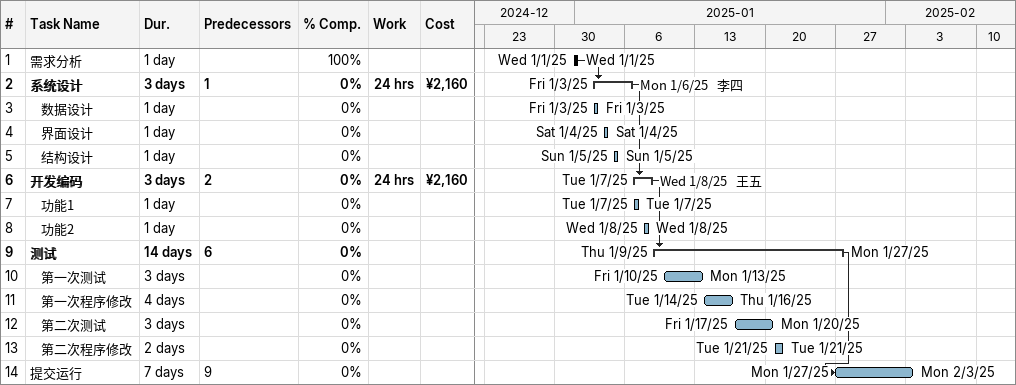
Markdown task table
| ID | Level | Task | Duration | Start | Finish | Predecessors | Resources | % complete | Work (h) | Cost (¥) |
|---|---|---|---|---|---|---|---|---|---|---|
| 1 | 1 | 需求分析 | 1d | 2025-01-01 | 2025-01-01 |  |  | 100 |  |  |
| 2 | 1 | **系统设计** | 3d | 2025-01-03 | 2025-01-06 | 1 | 李四 | 0 | 24 | 2160 |
| 3 | 2 | 数据设计 | 1d | 2025-01-03 | 2025-01-03 |  |  | 0 |  |  |
| 4 | 2 | 界面设计 | 1d | 2025-01-04 | 2025-01-04 |  |  | 0 |  |  |
| 5 | 2 | 结构设计 | 1d | 2025-01-05 | 2025-01-05 |  |  | 0 |  |  |
| 6 | 1 | **开发编码** | 3d | 2025-01-07 | 2025-01-08 | 2 | 王五 | 0 | 24 | 2160 |
| 7 | 2 | 功能1 | 1d | 2025-01-07 | 2025-01-07 |  |  | 0 |  |  |
| 8 | 2 | 功能2 | 1d | 2025-01-08 | 2025-01-08 |  |  | 0 |  |  |
| 9 | 1 | **测试** | 14d | 2025-01-09 | 2025-01-27 | 6 |  | 0 |  |  |
| 10 | 2 | 第一次测试 | 3d | 2025-01-10 | 2025-01-13 |  |  | 0 |  |  |
| 11 | 2 | 第一次程序修改 | 4d | 2025-01-14 | 2025-01-16 |  |  | 0 |  |  |
| 12 | 2 | 第二次测试 | 3d | 2025-01-17 | 2025-01-20 |  |  | 0 |  |  |
| 13 | 2 | 第二次程序修改 | 2d | 2025-01-21 | 2025-01-21 |  |  | 0 |  |  |
| 14 | 1 | 提交运行 | 7d | 2025-01-27 | 2025-02-03 | 9 |  | 0 |  |  |
